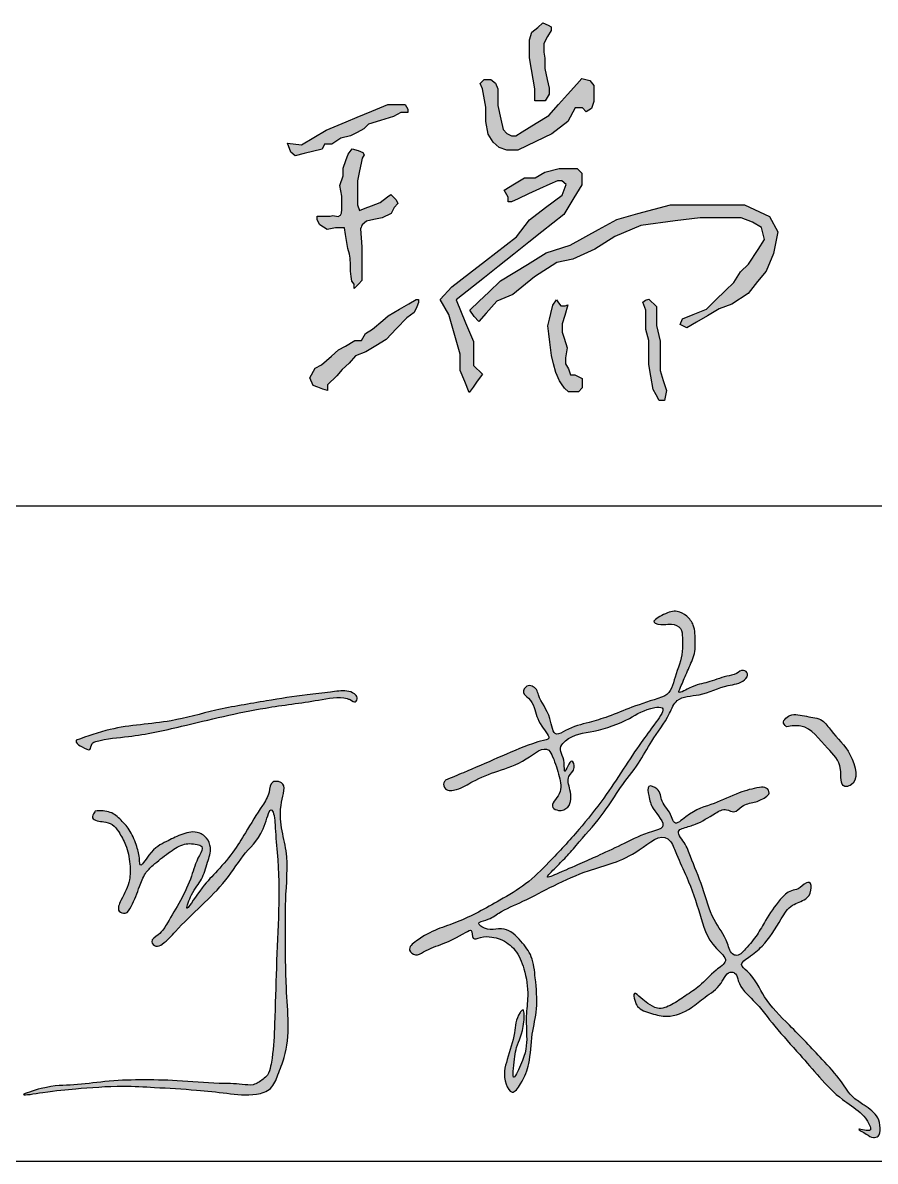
# Model space of a CAD drawing. Header units: millimetres. Extents: x 7577 to 20709, y -191 to 3630.
# Drawn here: x 11395.19 to 11409.47, y 488.53 to 507.6 of the extents above; entities that cross this region are included whole.
import ezdxf

# ---------------------------------------------------------------- set-up
doc = ezdxf.new("R2010")
doc.units = ezdxf.units.MM

# ---------------------------------------------------------------- blocks, each defined once
blk = doc.blocks.new('lkm')
h = blk.add_hatch(color=256)
edge = h.paths.add_edge_path()
edge.add_spline(control_points=[(1448.62, 372.707), (1448.813, 372.882), (1449.38, 373.396), (1450.289, 374.269), (1451.167, 375.096), (1451.696, 375.521), (1452.127, 375.76), (1451.317, 376.15), (1451.099, 376.612), (1450.71, 376.983), (1450.31, 377.057), (1450.37, 377.526), (1450.815, 377.481), (1451.12, 376.989), (1451.678, 376.759), (1452.128, 375.785), (1452.656, 376.481), (1453.225, 376.831), (1453.996, 377.42), (1454.749, 378.126), (1455.396, 378.614), (1455.993, 379.107), (1455.893, 379.915), (1455.945, 380.729), (1455.685, 381.344), (1455.508, 381.795), (1455.059, 381.824), (1454.789, 381.622), (1454.161, 381.51), (1454.677, 382.112), (1455.029, 382.388), (1455.552, 382.318), (1456.001, 382.015), (1456.169, 381.513), (1456.386, 380.969), (1456.321, 380.389), (1456.296, 379.831), (1456.275, 379.502), (1456.249, 379.157), (1456.789, 379.813), (1457.227, 380.003), (1457.762, 380.513), (1458.215, 380.731), (1458.375, 381.07), (1458.718, 380.96), (1458.573, 380.475), (1457.867, 380.192), (1457.268, 379.456), (1456.252, 379.12), (1456.233, 378.074), (1455.914, 377.158), (1455.757, 375.952), (1455.348, 374.872), (1455.118, 373.552), (1454.652, 372.47), (1454.328, 371.557), (1454.086, 371.037), (1453.938, 370.721), (1453.735, 370.267), (1454.8, 371.297), (1455.294, 371.753), (1456.37, 372.833), (1456.907, 373.431), (1457.794, 374.02), (1456.878, 374.45), (1456.631, 374.832), (1456.31, 375.353), (1456.939, 375.351), (1457.131, 374.779), (1457.634, 374.631), (1457.98, 374.1), (1458.441, 375.025), (1459.124, 375.443), (1459.906, 376.271), (1460.486, 376.689), (1460.919, 376.907), (1461.18, 376.712), (1460.979, 376.392), (1460.69, 376.122), (1460.25, 375.91), (1460.109, 375.419), (1459.645, 375.54), (1459.236, 375.059), (1458.865, 374.547), (1458.436, 374.261), (1458.064, 373.949), (1458.671, 373.617), (1459.119, 373.028), (1459.938, 372.198), (1460.65, 371.104), (1461.507, 370.616), (1461.857, 370.057), (1462.227, 370.053), (1462.432, 370.56), (1462.635, 371.098), (1462.761, 371.928), (1462.944, 372.645), (1463.207, 373.264), (1463.623, 373.449), (1463.676, 373.745), (1463.956, 373.909), (1464.111, 373.518), (1463.998, 373.1), (1463.459, 372.769), (1463.28, 371.863), (1463.093, 370.913), (1462.707, 370.285), (1462.315, 369.754), (1463.136, 369.511), (1463.756, 368.757), (1465.249, 368.09), (1466.619, 367.412), (1467.777, 366.811), (1468.452, 366.265), (1469.129, 366.126), (1469.729, 365.965), (1469.985, 365.534), (1470.103, 365.163), (1469.815, 364.986), (1469.584, 365.074), (1468.899, 365.166), (1469.784, 365.178), (1469.523, 365.477), (1469.34, 365.646), (1468.866, 365.892), (1468.018, 366.043), (1466.989, 366.56), (1465.826, 367.228), (1464.597, 367.85), (1463.532, 368.575), (1462.65, 368.889), (1462.404, 369.364), (1461.987, 369.401), (1461.975, 368.623), (1461.51, 368.11), (1461.11, 367.33), (1460.468, 366.75), (1459.713, 366.666), (1459.13, 366.659), (1458.881, 366.918), (1458.658, 367.307), (1459.128, 367.086), (1459.419, 367.009), (1459.924, 366.887), (1460.388, 367.307), (1460.737, 367.833), (1461.229, 368.452), (1461.413, 369.082), (1461.971, 369.781), (1460.828, 370.167), (1460.181, 371.138), (1459.291, 372.238), (1458.531, 372.965), (1458.165, 373.417), (1457.562, 373.736), (1456.756, 372.189), (1455.486, 371.464), (1454.208, 370.222), (1453.355, 369.239), (1452.539, 368.505), (1452.255, 368.016), (1451.761, 367.718), (1452.333, 367.492), (1452.861, 368.029), (1453.724, 367.649), (1454.409, 367.194), (1454.834, 366.3), (1455.305, 365.346), (1455.412, 364.184), (1455.763, 363.144), (1455.754, 362.396), (1455.545, 361.588), (1454.903, 362.148), (1454.825, 362.953), (1454.81, 363.977), (1454.591, 364.611), (1454.769, 365.179), (1455.111, 364.193), (1454.96, 363.595), (1455.146, 362.929), (1455.35, 362.097), (1455.5, 363.329), (1455.339, 363.932), (1454.936, 364.843), (1454.759, 365.73), (1454.306, 366.556), (1453.687, 367.237), (1453.041, 367.436), (1452.514, 367.376), (1452.196, 367.282), (1451.815, 366.922), (1451.729, 367.47), (1451.269, 366.9), (1450.869, 366.496), (1450.27, 366.02), (1449.951, 365.568), (1449.461, 365.726), (1450.041, 366.724), (1451.071, 367.394), (1452.211, 368.71), (1453.158, 369.852), (1453.773, 371.165), (1454.381, 372.617), (1455.024, 374.526), (1455.406, 376.451), (1455.757, 377.563), (1456.04, 378.586), (1455.244, 378.226), (1454.737, 377.479), (1453.701, 376.635), (1452.769, 376.194), (1452.448, 375.438), (1452.871, 375.23), (1453.087, 374.393), (1453.054, 375.402), (1453.456, 374.895), (1453.14, 374.517), (1453.549, 374.031), (1453.793, 373.446), (1453.415, 373.086), (1452.892, 373.137), (1453.285, 373.847), (1452.862, 374.47), (1452.525, 374.937), (1451.95, 375.501), (1451.322, 374.401), (1450.546, 373.843), (1449.72, 373.126), (1449.3, 372.552), (1448.777, 372.256), (1448.561, 372.542), (1448.605, 372.665), (1448.62, 372.707)], knot_values=[0, 0, 0, 0, 0.783107, 2.291924, 3.815895, 4.286398, 4.471814, 5.056815, 5.875402, 6.308164, 6.616068, 6.907739, 7.316529, 7.542484, 8.613828, 9.297758, 9.685969, 10.699387, 11.502833, 12.536526, 13.805236, 13.953408, 14.814308, 15.893283, 16.454285, 16.830331, 17.232251, 17.549081, 17.959809, 18.452054, 19.021646, 19.453263, 19.898388, 20.589117, 20.976685, 21.644218, 22.302995, 22.612496, 22.722091, 23.162709, 23.958257, 24.761704, 25.168441, 25.485668, 25.696923, 25.967586, 26.675916, 27.912081, 28.821807, 29.431452, 30.771939, 31.807561, 33.037434, 34.226402, 35.809471, 36.534869, 37.168217, 37.453555, 37.718305, 38.194785, 40.020486, 41.112886, 42.354022, 42.798081, 43.63897, 44.191527, 44.560195, 44.89978, 45.442843, 46.180722, 46.448533, 46.963427, 48.239063, 49.339338, 50.192848, 50.461299, 50.694847, 50.918764, 51.4192, 51.943803, 52.336531, 52.646261, 53.122741, 54.048108, 54.552542, 54.757039, 55.286018, 55.911982, 57.26742, 58.636722, 59.755381, 60.275828, 60.33961, 60.82748, 61.568231, 62.23384, 63.273607, 63.853055, 64.12732, 64.55168, 64.658628, 64.981328, 65.387565, 65.985018, 66.695682, 68.048502, 68.77006, 69.169716, 69.519723, 70.776152, 72.306782, 74.224783, 75.417164, 76.226598, 76.756614, 77.49983, 77.937445, 78.273564, 78.468153, 78.788646, 79.148375, 79.617305, 79.803155, 80.04012, 80.43964, 81.337632, 82.629433, 83.849637, 85.376462, 86.740902, 87.744732, 88.049245, 88.209491, 88.837275, 89.693245, 90.409517, 91.440244, 92.087732, 92.714679, 92.985181, 93.26348, 93.576741, 93.944841, 94.378009, 94.974915, 95.634745, 96.333266, 97.25974, 97.787302, 98.406361, 99.961915, 101.54043, 102.555037, 103.12997, 103.272567, 104.5157, 106.738449, 108.271978, 109.670258, 110.752475, 111.350761, 111.677802, 111.856049, 112.760965, 113.604215, 114.359202, 115.231066, 116.488735, 117.531184, 118.725497, 119.618341, 120.09588, 120.49823, 121.501094, 122.620535, 123.467414, 123.603563, 124.088236, 125.158752, 126.021251, 126.37398, 126.942712, 128.150527, 128.952518, 129.764545, 130.883821, 131.729219, 132.460749, 132.812989, 133.277821, 133.577365, 133.900063, 134.126622, 135.163767, 136.020664, 136.371718, 136.674235, 137.13825, 138.964126, 140.90384, 142.137828, 143.427853, 145.221184, 146.84878, 149.56317, 150.591896, 151.21412, 151.51664, 152.632992, 154.161701, 155.374128, 155.661396, 156.347408, 156.696899, 157.207043, 157.478462, 157.900334, 158.442376, 159.145826, 159.541777, 159.798882, 160.406242, 161.101923, 161.953227, 162.259437, 163.231136, 164.48268, 165.588176, 166.320858, 166.769854, 167.021845, 167.150924, 167.150924, 167.150924, 167.150924], degree=3, periodic=0)
edge = h.paths.add_edge_path(flags=17)
edge.add_spline(control_points=[(1460.861, 379.465), (1461.038, 379.562), (1461.646, 379.897), (1462.607, 379.204), (1463.54, 378.865), (1463.722, 377.859), (1464.465, 378.32), (1463.65, 379.488), (1462.818, 379.766), (1462.107, 380.297), (1461.483, 380.11), (1460.891, 380.085), (1460.704, 379.776), (1460.646, 379.559), (1460.773, 379.503), (1460.861, 379.465)], knot_values=[0, 0, 0, 0, 0.580325, 1.987296, 2.989513, 3.699701, 3.926636, 5.154933, 6.419989, 6.961435, 7.611395, 8.288197, 8.553653, 8.662154, 8.899385, 8.899385, 8.899385, 8.899385], degree=3, periodic=0)
h = blk.add_hatch(color=256)
edge = h.paths.add_edge_path()
edge.add_spline(control_points=[(1434.006, 369.101), (1434.376, 369.41), (1435.387, 370.255), (1437.213, 370.974), (1438.947, 372.257), (1440.586, 373.163), (1441.947, 373.952), (1442.942, 374.395), (1443.505, 374.736), (1443.912, 374.763), (1444.132, 374.647), (1444.144, 374.366), (1443.9, 374.453), (1443.416, 374.431), (1442.361, 373.788), (1440.372, 372.798), (1438.193, 371.325), (1436.206, 370.048), (1435.108, 369.583), (1434.598, 369.197), (1434.748, 368.833), (1434.32, 368.959), (1434.057, 368.948), (1434.015, 369.076), (1434.006, 369.101)], knot_values=[0, 0, 0, 0, 1.439825, 3.936014, 5.79957, 7.888204, 9.552739, 10.50805, 11.167152, 11.492101, 11.689794, 11.855615, 12.0976, 12.222048, 13.377616, 15.558483, 19.04427, 21.220851, 22.560377, 22.736578, 22.999127, 23.324077, 23.636713, 23.711663, 23.711663, 23.711663, 23.711663], degree=3, periodic=0)
edge = h.paths.add_edge_path()
edge.add_spline(control_points=[(1435.717, 366.671), (1435.912, 366.752), (1436.278, 366.903), (1436.848, 366.688), (1437.367, 366.4), (1437.781, 365.914), (1438.023, 365.575), (1438.221, 365.067), (1438.401, 366.045), (1438.773, 366.413), (1439.291, 366.971), (1439.793, 367.336), (1440.343, 367.235), (1440.688, 366.837), (1440.697, 366.24), (1440.755, 365.514), (1440.515, 364.974), (1440.516, 363.833), (1440.819, 365.29), (1441.152, 365.966), (1441.541, 366.969), (1441.755, 368.038), (1441.942, 368.991), (1442.133, 369.714), (1441.953, 370.233), (1442.245, 370.333), (1442.64, 370.343), (1442.635, 368.974), (1443.667, 367.913), (1444.104, 366.112), (1444.756, 364.388), (1445.457, 362.404), (1446.384, 360.593), (1446.322, 359.214), (1446.321, 358.507), (1445.615, 357.97), (1444.627, 357.757), (1443.284, 357.426), (1441.937, 357.012), (1440.391, 356.555), (1438.903, 355.867), (1437.961, 355.433), (1436.566, 354.642), (1437.804, 355.634), (1438.643, 355.88), (1439.886, 356.559), (1441.16, 357.08), (1442.628, 357.579), (1443.976, 357.92), (1444.924, 358.28), (1445.555, 358.397), (1445.787, 358.727), (1445.97, 359.047), (1445.933, 359.379), (1445.808, 360.064), (1445.409, 361.346), (1444.508, 363.974), (1443.779, 366.53), (1442.825, 368.429), (1442.637, 368.928), (1442.293, 369.335), (1442.446, 368), (1441.976, 367.285), (1441.682, 365.794), (1441.06, 364.536), (1440.512, 363.42), (1440.231, 362.673), (1439.93, 362.308), (1439.554, 362.49), (1439.933, 362.916), (1440.026, 363.544), (1440.229, 364.45), (1440.306, 365.5), (1440.233, 366.172), (1440.363, 366.833), (1439.903, 366.806), (1439.461, 366.639), (1439.052, 366.049), (1438.713, 365.521), (1438.443, 364.961), (1438.449, 364.299), (1438.439, 363.746), (1438.358, 363.152), (1437.888, 363.154), (1437.95, 363.844), (1438.043, 364.43), (1437.768, 365.197), (1437.406, 365.777), (1436.958, 366.168), (1436.572, 366.437), (1436.207, 366.391), (1435.955, 366.315), (1435.647, 366.33), (1435.681, 366.554), (1435.709, 366.645), (1435.717, 366.671)], knot_values=[0, 0, 0, 0, 0.608168, 1.142328, 1.735048, 2.40442, 2.960845, 3.151687, 3.676857, 4.579884, 5.212555, 5.882448, 6.333383, 6.748448, 7.352672, 8.078673, 8.83061, 9.406317, 10.277851, 11.250765, 12.343043, 13.287009, 14.581898, 15.192121, 15.623902, 15.854211, 15.982811, 16.763793, 18.748579, 20.759393, 22.0634, 24.312499, 27.122858, 27.872597, 28.494351, 29.107635, 30.312295, 31.54365, 33.251595, 34.522981, 36.448172, 37.792526, 38.574251, 39.335133, 40.667346, 41.924668, 43.347784, 44.8569, 46.557857, 47.497733, 47.935373, 48.40185, 48.640798, 49.02482, 49.352902, 50.752647, 53.021965, 57.689047, 58.819038, 59.191901, 59.42928, 60.027575, 61.457214, 62.822812, 64.250442, 65.74394, 66.475918, 66.747506, 66.984072, 67.372, 67.986017, 69.029751, 70.117629, 71.01733, 71.384526, 71.588538, 72.171278, 72.835223, 73.640804, 74.087317, 74.67046, 75.555719, 75.918173, 76.172479, 76.607081, 77.512434, 78.151406, 78.949503, 79.546999, 79.940668, 80.302101, 80.571416, 80.800903, 81.014421, 81.096971, 81.096971, 81.096971, 81.096971], degree=3, periodic=0)
for points in [[(1448.62, 372.707), (1449.198, 373.235), (1450.295, 374.271), (1451.421, 375.297), (1451.8, 375.576), (1451.95, 375.686), (1451.531, 376.094), (1450.983, 376.702), (1450.644, 376.971), (1450.375, 377.12), (1450.414, 377.409), (1450.823, 377.409), (1450.973, 377.24), (1451.741, 376.493), (1452.209, 375.995), (1452.498, 376.254), (1453.286, 376.891), (1453.924, 377.379), (1454.702, 378.06), (1455.69, 378.857), (1455.799, 378.956), (1455.93, 379.807), (1455.85, 380.883), (1455.66, 381.411), (1455.461, 381.73), (1455.062, 381.78), (1454.773, 381.65), (1454.364, 381.611), (1454.623, 382.029), (1455.102, 382.338), (1455.531, 382.288), (1455.9, 382.039), (1456.209, 381.421), (1456.328, 381.053), (1456.328, 380.385), (1456.289, 379.728), (1456.269, 379.419), (1456.269, 379.309), (1456.618, 379.578), (1457.246, 380.066), (1457.884, 380.555), (1458.213, 380.794), (1458.442, 381.013), (1458.642, 380.943), (1458.612, 380.674), (1458.063, 380.226), (1457.086, 379.469), (1456.338, 378.95), (1456.219, 378.353), (1455.929, 377.044), (1455.73, 376.028), (1455.381, 374.848), (1455.102, 373.693), (1454.563, 372.204), (1454.304, 371.527), (1454.044, 370.949), (1453.925, 370.69), (1453.835, 370.441), (1454.214, 370.729), (1455.53, 371.995), (1456.298, 372.772), (1457.205, 373.619), (1457.524, 373.928), (1456.916, 374.509), (1456.567, 374.937), (1456.448, 375.286), (1456.787, 375.306), (1457.156, 374.907), (1457.734, 374.449), (1457.923, 374.26), (1458.272, 374.638), (1459.17, 375.545), (1459.977, 376.292), (1460.677, 376.781), (1460.936, 376.851), (1461.115, 376.701), (1461.036, 376.492), (1460.677, 376.144), (1460.268, 375.815), (1460.039, 375.496), (1459.729, 375.476), (1459.351, 375.187), (1458.742, 374.49), (1458.344, 374.181), (1458.204, 374.031), (1458.563, 373.643), (1459.002, 373.197), (1459.895, 372.177), (1460.772, 371.125), (1461.617, 370.392), (1462.016, 370.058), (1462.079, 370.058), (1462.382, 370.44), (1462.621, 371.141), (1462.749, 371.794), (1463.02, 372.798), (1463.323, 373.292), (1463.546, 373.452), (1463.785, 373.802), (1463.881, 373.85), (1464.057, 373.579), (1463.977, 373.181), (1463.562, 372.75), (1463.323, 372.081), (1462.972, 370.775), (1462.606, 370.153), (1462.446, 369.787), (1462.749, 369.612), (1463.77, 368.879), (1465.111, 368.142), (1466.833, 367.297), (1467.87, 366.708), (1468.555, 366.278), (1469.066, 366.134), (1469.751, 365.847), (1469.99, 365.481), (1470.022, 365.146), (1469.863, 365.035), (1469.544, 365.067), (1469.193, 365.146), (1469.64, 365.29), (1469.544, 365.449), (1469.369, 365.608), (1469.018, 365.8), (1468.157, 366.055), (1466.977, 366.58), (1465.908, 367.17), (1464.569, 367.903), (1463.389, 368.588), (1462.544, 369.13), (1462.337, 369.353), (1462.177, 369.369), (1461.922, 368.795), (1461.508, 368.046), (1461.125, 367.441), (1460.328, 366.787), (1459.69, 366.676), (1459.068, 366.756), (1458.877, 366.947), (1458.765, 367.202), (1459.068, 367.122), (1459.419, 367.011), (1459.849, 366.963), (1460.344, 367.297), (1460.742, 367.823), (1461.141, 368.397), (1461.555, 369.225), (1461.779, 369.703), (1461.268, 370.054), (1460.152, 371.137), (1459.146, 372.353), (1458.444, 373.086), (1458.03, 373.485), (1457.902, 373.548), (1456.961, 372.736), (1455.319, 371.238), (1454.203, 370.186), (1453.246, 369.167), (1452.497, 368.386), (1452.098, 367.94), (1451.875, 367.701), (1452.034, 367.621), (1452.911, 367.844), (1453.724, 367.621), (1454.331, 367.171), (1454.777, 366.423), (1455.256, 365.259), (1455.447, 364.235), (1455.718, 363.071), (1455.686, 362.179), (1455.479, 361.749), (1455.144, 361.972), (1454.841, 362.928), (1454.745, 364.043), (1454.681, 364.888), (1454.729, 365.015), (1454.952, 364.585), (1455.032, 363.518), (1455.208, 362.673), (1455.319, 362.339), (1455.431, 362.896), (1455.255, 364.091), (1454.968, 364.84), (1454.745, 365.621), (1454.219, 366.609), (1453.613, 367.198), (1452.911, 367.405), (1452.561, 367.373), (1452.13, 367.198), (1451.859, 367.071), (1451.684, 367.342), (1451.508, 367.198), (1450.791, 366.449), (1450.169, 365.86), (1449.898, 365.637), (1449.611, 365.732), (1449.738, 366.178), (1451.03, 367.469), (1452.353, 368.887), (1453.104, 369.867), (1453.694, 371.014), (1454.379, 372.671), (1454.89, 374.217), (1455.544, 376.851), (1455.831, 377.839), (1455.863, 378.46), (1455.576, 378.365), (1454.762, 377.6), (1453.583, 376.628), (1452.642, 375.863), (1452.546, 375.592), (1452.897, 375.003), (1453.04, 374.684), (1453.168, 375.178), (1453.343, 374.971), (1453.264, 374.556), (1453.487, 374.063), (1453.646, 373.377), (1453.343, 373.122), (1453.088, 373.154), (1453.136, 373.76), (1452.897, 374.413), (1452.371, 375.082), (1452.132, 375.273), (1451.398, 374.636), (1450.489, 373.776), (1449.676, 373.027), (1449.166, 372.501), (1448.735, 372.374), (1448.592, 372.581), (1448.62, 372.707)], [(1460.861, 379.465), (1461.396, 379.69), (1462.719, 379.212), (1463.507, 378.593), (1463.901, 378.002), (1464.098, 378.114), (1463.676, 379.268), (1462.606, 379.943), (1462.128, 380.196), (1461.48, 380.14), (1460.833, 379.943), (1460.692, 379.718), (1460.674, 379.611), (1460.861, 379.465)], [(1434.006, 369.101), (1435.146, 369.98), (1437.346, 371.16), (1438.907, 372.179), (1440.707, 373.238), (1442.167, 374.036), (1443.025, 374.458), (1443.626, 374.727), (1443.951, 374.727), (1444.11, 374.61), (1444.11, 374.444), (1443.868, 374.444), (1443.744, 374.444), (1442.679, 373.995), (1440.764, 372.952), (1437.816, 371.091), (1435.95, 369.971), (1434.774, 369.329), (1434.657, 369.197), (1434.657, 368.935), (1434.332, 368.935), (1434.035, 369.032), (1434.006, 369.101)], [(1435.717, 366.671), (1436.304, 366.83), (1436.819, 366.686), (1437.328, 366.383), (1437.786, 365.894), (1438.079, 365.421), (1438.167, 365.252), (1438.372, 365.735), (1438.851, 366.501), (1439.298, 366.948), (1439.885, 367.272), (1440.327, 367.184), (1440.605, 366.876), (1440.703, 366.28), (1440.703, 365.554), (1440.544, 364.819), (1440.544, 364.243), (1440.801, 365.076), (1441.146, 365.985), (1441.522, 367.011), (1441.733, 367.931), (1442.001, 369.198), (1442.068, 369.804), (1442.068, 370.236), (1442.279, 370.329), (1442.407, 370.329), (1442.685, 369.599), (1443.53, 367.803), (1444.204, 365.908), (1444.642, 364.68), (1445.445, 362.579), (1446.326, 359.91), (1446.326, 359.161), (1446.231, 358.546), (1445.779, 358.131), (1444.635, 357.753), (1443.441, 357.454), (1441.802, 356.974), (1440.591, 356.586), (1438.821, 355.829), (1437.617, 355.231), (1436.918, 354.882), (1437.508, 355.362), (1438.702, 355.952), (1439.831, 356.505), (1441.143, 357.058), (1442.573, 357.54), (1444.204, 358.021), (1445.1, 358.304), (1445.516, 358.443), (1445.822, 358.794), (1445.927, 359.009), (1445.927, 359.393), (1445.869, 359.716), (1445.492, 361.064), (1444.78, 363.219), (1443.218, 367.617), (1442.748, 368.644), (1442.583, 368.979), (1442.42, 369.151), (1442.354, 368.557), (1442.018, 367.167), (1441.636, 365.856), (1441.066, 364.547), (1440.435, 363.193), (1440.11, 362.538), (1439.896, 362.37), (1439.682, 362.472), (1439.825, 362.833), (1440.013, 363.417), (1440.201, 364.444), (1440.277, 365.529), (1440.293, 366.428), (1440.262, 366.794), (1440.059, 366.81), (1439.514, 366.601), (1439.087, 366.093), (1438.665, 365.407), (1438.492, 364.995), (1438.446, 364.414), (1438.405, 363.53), (1438.268, 363.194), (1438.014, 363.194), (1437.932, 363.621), (1437.968, 364.526), (1437.769, 365.133), (1437.337, 365.804), (1436.894, 366.205), (1436.549, 366.393), (1436.187, 366.378), (1435.923, 366.327), (1435.699, 366.378), (1435.694, 366.592), (1435.717, 366.671)]]:
    blk.add_spline(points, degree=3)

msp = doc.modelspace()

# ---------------------------------------------------------------- hatches: boundary and pattern name
h = msp.add_hatch(color=256)
h.dxf.hatch_style = 1
h.paths.add_polyline_path([(11403.976, 506.651), (11403.933, 506.837), (11403.933, 507.007), (11403.918, 507.105), (11403.918, 507.253), (11403.982, 507.369), (11404.04, 507.473), (11404.04, 507.532), (11403.989, 507.558), (11403.904, 507.6), (11403.816, 507.52), (11403.715, 507.445), (11403.678, 507.316), (11403.678, 507.163), (11403.678, 507.012), (11403.711, 506.818), (11403.767, 506.491), (11403.767, 506.386), (11403.767, 506.295), (11403.848, 506.295), (11403.94, 506.295), (11404.008, 506.406), (11404.008, 506.506)])
h = msp.add_hatch(color=256)
h.dxf.hatch_style = 1
h.paths.add_polyline_path([(11402.985, 505.734), (11403.071, 505.602), (11403.17, 505.509), (11403.299, 505.466), (11403.482, 505.466), (11403.785, 505.612), (11404.053, 505.741), (11404.321, 505.946), (11404.443, 506.174), (11404.569, 506.174), (11404.628, 506.108), (11404.718, 506.164), (11404.754, 506.283), (11404.754, 506.415), (11404.754, 506.547), (11404.691, 506.633), (11404.557, 506.669), (11404.469, 506.571), (11404.315, 506.397), (11404.165, 506.229), (11404.005, 506.049), (11403.792, 505.919), (11403.555, 505.774), (11403.452, 505.708), (11403.377, 505.708), (11403.297, 505.745), (11403.239, 505.813), (11403.2, 505.985), (11403.147, 506.212), (11403.147, 506.343), (11403.147, 506.494), (11403.111, 506.59), (11403.029, 506.649), (11402.92, 506.649), (11402.854, 506.583), (11402.892, 506.496), (11402.949, 506.189), (11402.949, 505.945)])
h = msp.add_hatch(color=256)
h.dxf.hatch_style = 1
h.paths.add_polyline_path([(11399.681, 505.435), (11399.752, 505.369), (11399.907, 505.408), (11400.205, 505.482), (11400.243, 505.565), (11400.368, 505.565), (11400.437, 505.613), (11400.517, 505.669), (11400.679, 505.704), (11400.791, 505.765), (11400.901, 505.824), (11400.984, 505.901), (11401.184, 505.964), (11401.401, 506.032), (11401.526, 506.095), (11401.642, 506.095), (11401.642, 506.154), (11401.598, 506.231), (11401.491, 506.231), (11401.306, 506.231), (11401.035, 506.118), (11400.792, 506.017), (11400.607, 505.94), (11400.271, 505.8), (11400.064, 505.678), (11399.86, 505.557), (11399.623, 505.582)])
h = msp.add_hatch(color=256)
h.dxf.hatch_style = 1
h.paths.add_polyline_path([(11400.83, 504.457), (11400.797, 504.552), (11400.797, 504.678), (11400.797, 504.825), (11400.797, 504.955), (11400.83, 505.119), (11400.87, 505.319), (11400.91, 505.389), (11400.889, 505.427), (11400.808, 505.461), (11400.707, 505.49), (11400.642, 505.401), (11400.604, 505.295), (11400.557, 505.166), (11400.557, 505.035), (11400.504, 504.872), (11400.537, 504.694), (11400.537, 504.547), (11400.537, 504.392), (11400.475, 504.358), (11400.387, 504.37), (11400.337, 504.359), (11400.207, 504.359), (11400.123, 504.359), (11400.123, 504.297), (11400.167, 504.216), (11400.29, 504.138), (11400.428, 504.165), (11400.521, 504.165), (11400.578, 504.165), (11400.597, 504.053), (11400.636, 503.82), (11400.677, 503.676), (11400.678, 503.546), (11400.678, 503.437), (11400.704, 503.273), (11400.774, 503.182), (11400.868, 503.283), (11400.868, 503.38), (11400.868, 503.575), (11400.868, 503.756), (11400.868, 503.849), (11400.844, 504.188), (11400.951, 504.277), (11401.072, 504.304), (11401.208, 504.335), (11401.36, 504.403), (11401.412, 504.504), (11401.471, 504.573), (11401.448, 504.636), (11401.414, 504.668), (11401.354, 504.725), (11401.301, 504.685), (11401.18, 504.592), (11401.034, 504.535), (11400.924, 504.493)])
h = msp.add_hatch(color=256)
h.dxf.hatch_style = 1
h.paths.add_polyline_path([(11403.68, 504.299), (11403.463, 504.014), (11402.941, 503.612), (11402.674, 503.407), (11402.378, 503.179), (11402.185, 502.964), (11402.329, 502.715), (11402.405, 502.443), (11402.516, 502.051), (11402.516, 501.776), (11402.593, 501.589), (11402.668, 501.409), (11402.734, 501.499), (11402.803, 501.595), (11402.889, 501.713), (11402.74, 501.858), (11402.74, 502.057), (11402.74, 502.26), (11402.609, 502.574), (11402.449, 502.957), (11402.926, 503.336), (11403.148, 503.513), (11403.414, 503.724), (11403.665, 503.923), (11403.887, 504.1), (11404.253, 504.391), (11404.42, 504.666), (11404.554, 504.884), (11404.554, 505.081), (11404.479, 505.161), (11404.346, 505.161), (11404.175, 505.161), (11403.935, 505.097), (11403.775, 505.005), (11403.593, 505.005), (11403.429, 504.905), (11403.253, 504.799), (11403.32, 504.681), (11403.32, 504.603), (11403.379, 504.603), (11403.49, 504.653), (11403.664, 504.733), (11403.848, 504.818), (11404.019, 504.896), (11404.193, 504.976), (11404.293, 504.89), (11404.228, 504.715), (11403.949, 504.504)])
h = msp.add_hatch(color=256)
h.dxf.hatch_style = 1
h.paths.add_polyline_path([(11404.836, 504.139), (11404.357, 503.875), (11403.96, 503.745), (11403.646, 503.553), (11403.195, 503.278), (11402.995, 503.087), (11402.836, 502.935), (11402.679, 502.785), (11402.751, 502.682), (11402.832, 502.598), (11402.955, 502.734), (11403.134, 502.935), (11403.402, 503.047), (11403.761, 503.343), (11404.134, 503.583), (11404.405, 503.639), (11404.771, 503.808), (11405.109, 504.019), (11405.545, 504.207), (11406.12, 504.28), (11406.536, 504.333), (11406.909, 504.333), (11407.222, 504.333), (11407.416, 504.262), (11407.567, 504.17), (11407.616, 503.968), (11407.508, 503.801), (11407.349, 503.557), (11407.215, 503.427), (11407.101, 503.249), (11406.962, 503.114), (11406.796, 502.953), (11406.645, 502.805), (11406.419, 502.713), (11406.24, 502.639), (11406.201, 502.544), (11406.315, 502.49), (11406.478, 502.585), (11406.659, 502.692), (11406.856, 502.808), (11407.067, 502.889), (11407.342, 503.068), (11407.5, 503.266), (11407.641, 503.442), (11407.768, 503.735), (11407.838, 504.097), (11407.697, 504.357), (11407.278, 504.551), (11406.677, 504.551), (11406.342, 504.551), (11406.041, 504.551), (11405.494, 504.403), (11405.14, 504.306)])
h = msp.add_hatch(color=256)
h.dxf.hatch_style = 1
h.paths.add_polyline_path([(11400.452, 501.687), (11400.539, 501.795), (11400.658, 501.9), (11400.764, 502.021), (11400.937, 502.089), (11401.102, 502.189), (11401.278, 502.294), (11401.451, 502.477), (11401.624, 502.66), (11401.746, 502.75), (11401.821, 502.913), (11401.821, 502.967), (11401.782, 502.967), (11401.658, 502.894), (11401.502, 502.802), (11401.312, 502.689), (11401.222, 502.614), (11401.047, 502.469), (11400.933, 502.393), (11400.864, 502.276), (11400.751, 502.276), (11400.595, 502.186), (11400.481, 502.121), (11400.36, 502.015), (11400.197, 501.872), (11400.091, 501.817), (11400, 501.655), (11400.057, 501.524), (11400.132, 501.495), (11400.216, 501.462), (11400.296, 501.442), (11400.296, 501.536)])
h = msp.add_hatch(color=256)
h.dxf.hatch_style = 1
h.paths.add_polyline_path([(11404.019, 502.249), (11404.046, 502.026), (11404.082, 501.887), (11404.12, 501.741), (11404.18, 501.605), (11404.213, 501.554), (11404.262, 501.478), (11404.331, 501.418), (11404.501, 501.418), (11404.559, 501.487), (11404.559, 501.64), (11404.44, 501.701), (11404.367, 501.701), (11404.334, 501.803), (11404.282, 501.887), (11404.282, 501.988), (11404.309, 502.158), (11404.26, 502.316), (11404.228, 502.418), (11404.228, 502.555), (11404.269, 502.696), (11404.32, 502.874), (11404.214, 502.84), (11404.128, 502.961), (11404.072, 502.871), (11404.036, 502.73), (11404.013, 502.634), (11403.986, 502.526), (11404.002, 502.392)])
h = msp.add_hatch(color=256)
h.dxf.hatch_style = 1
h.paths.add_polyline_path([(11405.622, 502.956), (11405.575, 502.918), (11405.629, 502.787), (11405.629, 502.617), (11405.629, 502.462), (11405.678, 502.28), (11405.678, 502.026), (11405.678, 501.875), (11405.71, 501.68), (11405.752, 501.457), (11405.8, 501.37), (11405.851, 501.276), (11405.941, 501.276), (11405.972, 501.439), (11405.919, 501.608), (11405.865, 501.778), (11405.865, 501.999), (11405.865, 502.268), (11405.805, 502.528), (11405.805, 502.728), (11405.805, 502.847), (11405.68, 502.973)])

# ---------------------------------------------------------------- linework, layer by layer
for points in [[(11403.904, 507.6), (11403.989, 507.558), (11404.04, 507.532), (11404.04, 507.473), (11403.982, 507.369), (11403.918, 507.253), (11403.918, 507.105), (11403.933, 507.007), (11403.933, 506.837), (11403.976, 506.651), (11404.008, 506.506), (11404.008, 506.406), (11403.94, 506.295), (11403.848, 506.295), (11403.767, 506.295), (11403.767, 506.386), (11403.767, 506.491), (11403.711, 506.818), (11403.678, 507.012), (11403.678, 507.163), (11403.678, 507.316), (11403.715, 507.445), (11403.816, 507.52), (11403.904, 507.6)], [(11402.854, 506.583), (11402.92, 506.649), (11403.029, 506.649), (11403.111, 506.59), (11403.147, 506.494), (11403.147, 506.343), (11403.147, 506.212), (11403.2, 505.985), (11403.239, 505.813), (11403.297, 505.745), (11403.377, 505.708), (11403.452, 505.708), (11403.555, 505.774), (11403.792, 505.919), (11404.005, 506.049), (11404.165, 506.229), (11404.315, 506.397), (11404.469, 506.571), (11404.557, 506.669), (11404.691, 506.633), (11404.754, 506.547), (11404.754, 506.415), (11404.754, 506.283), (11404.718, 506.164), (11404.628, 506.108), (11404.569, 506.174), (11404.443, 506.174), (11404.321, 505.946), (11404.053, 505.741), (11403.785, 505.612), (11403.482, 505.466), (11403.299, 505.466), (11403.17, 505.509), (11403.071, 505.602), (11402.985, 505.734), (11402.949, 505.945), (11402.949, 506.189), (11402.892, 506.496), (11402.854, 506.583)], [(11399.623, 505.582), (11399.86, 505.557), (11400.064, 505.678), (11400.271, 505.8), (11400.607, 505.94), (11400.792, 506.017), (11401.035, 506.118), (11401.306, 506.231), (11401.491, 506.231), (11401.598, 506.231), (11401.642, 506.154), (11401.642, 506.095), (11401.526, 506.095), (11401.401, 506.032), (11401.184, 505.964), (11400.984, 505.901), (11400.901, 505.824), (11400.791, 505.765), (11400.679, 505.704), (11400.517, 505.669), (11400.437, 505.613), (11400.368, 505.565), (11400.243, 505.565), (11400.205, 505.482), (11399.907, 505.408), (11399.752, 505.369), (11399.681, 505.435), (11399.623, 505.582)], [(11400.707, 505.49), (11400.808, 505.461), (11400.889, 505.427), (11400.91, 505.389), (11400.877, 505.331), (11400.857, 505.251), (11400.83, 505.119), (11400.797, 504.955), (11400.797, 504.825), (11400.797, 504.678), (11400.797, 504.552), (11400.83, 504.457), (11400.924, 504.493), (11401.034, 504.535), (11401.18, 504.592), (11401.301, 504.685), (11401.354, 504.725), (11401.414, 504.668), (11401.448, 504.636), (11401.471, 504.573), (11401.412, 504.504), (11401.36, 504.403), (11401.208, 504.335), (11401.072, 504.304), (11400.951, 504.277), (11400.876, 504.214), (11400.847, 504.151), (11400.868, 503.849), (11400.868, 503.756), (11400.868, 503.575), (11400.868, 503.38), (11400.868, 503.283), (11400.818, 503.228), (11400.758, 503.164), (11400.742, 503.147), (11400.742, 503.223), (11400.704, 503.273), (11400.692, 503.35), (11400.678, 503.437), (11400.678, 503.546), (11400.677, 503.657), (11400.663, 503.723), (11400.636, 503.82), (11400.597, 504.053), (11400.578, 504.165), (11400.521, 504.165), (11400.428, 504.165), (11400.29, 504.138), (11400.226, 504.179), (11400.167, 504.216), (11400.123, 504.297), (11400.123, 504.359), (11400.207, 504.359), (11400.337, 504.359), (11400.387, 504.37), (11400.475, 504.358), (11400.514, 504.38), (11400.527, 504.412), (11400.537, 504.474), (11400.537, 504.547), (11400.537, 504.694), (11400.504, 504.872), (11400.557, 505.035), (11400.557, 505.166), (11400.604, 505.295), (11400.642, 505.401), (11400.707, 505.49)], [(11403.253, 504.799), (11403.429, 504.905), (11403.593, 505.005), (11403.775, 505.005), (11403.935, 505.097), (11404.175, 505.161), (11404.346, 505.161), (11404.479, 505.161), (11404.554, 505.081), (11404.554, 504.884), (11404.42, 504.666), (11404.253, 504.391), (11403.887, 504.1), (11403.665, 503.923), (11403.414, 503.724), (11403.148, 503.513), (11402.926, 503.336), (11402.449, 502.957), (11402.609, 502.574), (11402.74, 502.26), (11402.74, 502.057), (11402.74, 501.858), (11402.889, 501.713), (11402.803, 501.595), (11402.734, 501.499), (11402.668, 501.409), (11402.593, 501.589), (11402.516, 501.776), (11402.516, 502.051), (11402.405, 502.443), (11402.329, 502.715), (11402.185, 502.964), (11402.378, 503.179), (11402.674, 503.407), (11402.941, 503.612), (11403.463, 504.014), (11403.68, 504.299), (11403.949, 504.504), (11404.228, 504.715), (11404.293, 504.89), (11404.218, 504.955), (11404.148, 504.955), (11404.019, 504.896), (11403.848, 504.818), (11403.664, 504.733), (11403.49, 504.653), (11403.379, 504.603), (11403.32, 504.603), (11403.32, 504.681), (11403.253, 504.799)], [(11402.679, 502.785), (11402.836, 502.935), (11402.995, 503.087), (11403.195, 503.278), (11403.646, 503.553), (11403.96, 503.745), (11404.357, 503.875), (11404.836, 504.139), (11405.14, 504.306), (11405.494, 504.403), (11406.041, 504.551), (11406.342, 504.551), (11406.677, 504.551), (11407.278, 504.551), (11407.697, 504.357), (11407.838, 504.097), (11407.768, 503.735), (11407.641, 503.442), (11407.5, 503.266), (11407.342, 503.068), (11407.067, 502.889), (11406.856, 502.808), (11406.659, 502.692), (11406.478, 502.585), (11406.315, 502.49), (11406.201, 502.544), (11406.24, 502.639), (11406.419, 502.713), (11406.645, 502.805), (11406.796, 502.953), (11406.962, 503.114), (11407.101, 503.249), (11407.215, 503.427), (11407.349, 503.557), (11407.508, 503.801), (11407.616, 503.968), (11407.567, 504.17), (11407.416, 504.262), (11407.222, 504.333), (11406.909, 504.333), (11406.536, 504.333), (11406.12, 504.28), (11405.545, 504.207), (11405.109, 504.019), (11404.771, 503.808), (11404.405, 503.639), (11404.134, 503.583), (11403.761, 503.343), (11403.402, 503.047), (11403.134, 502.935), (11402.955, 502.734), (11402.832, 502.598), (11402.751, 502.682), (11402.679, 502.785)], [(11400, 501.655), (11400.091, 501.817), (11400.197, 501.872), (11400.36, 502.015), (11400.481, 502.121), (11400.595, 502.186), (11400.751, 502.276), (11400.864, 502.276), (11400.933, 502.393), (11401.047, 502.469), (11401.222, 502.614), (11401.312, 502.689), (11401.502, 502.802), (11401.658, 502.894), (11401.782, 502.967), (11401.821, 502.967), (11401.821, 502.913), (11401.789, 502.843), (11401.746, 502.75), (11401.624, 502.66), (11401.451, 502.477), (11401.278, 502.294), (11401.102, 502.189), (11400.937, 502.089), (11400.764, 502.021), (11400.658, 501.9), (11400.539, 501.795), (11400.452, 501.687), (11400.296, 501.536), (11400.296, 501.442), (11400.216, 501.462), (11400.132, 501.495), (11400.057, 501.524), (11400, 501.655)], [(11404.128, 502.961), (11404.163, 502.911), (11404.201, 502.859), (11404.274, 502.859), (11404.32, 502.874), (11404.269, 502.696), (11404.228, 502.555), (11404.228, 502.418), (11404.26, 502.316), (11404.309, 502.158), (11404.282, 501.988), (11404.282, 501.887), (11404.334, 501.803), (11404.367, 501.701), (11404.44, 501.701), (11404.559, 501.64), (11404.559, 501.571), (11404.559, 501.487), (11404.501, 501.418), (11404.42, 501.418), (11404.331, 501.418), (11404.262, 501.478), (11404.213, 501.554), (11404.18, 501.605), (11404.12, 501.741), (11404.082, 501.887), (11404.046, 502.026), (11404.019, 502.249), (11404.002, 502.392), (11403.986, 502.526), (11404.013, 502.634), (11404.036, 502.73), (11404.072, 502.871), (11404.128, 502.961)], [(11405.68, 502.973), (11405.805, 502.847), (11405.805, 502.728), (11405.805, 502.528), (11405.865, 502.268), (11405.865, 501.999), (11405.865, 501.778), (11405.919, 501.608), (11405.972, 501.439), (11405.941, 501.276), (11405.896, 501.276), (11405.851, 501.276), (11405.8, 501.37), (11405.752, 501.457), (11405.71, 501.68), (11405.678, 501.875), (11405.678, 502.026), (11405.678, 502.28), (11405.629, 502.462), (11405.629, 502.617), (11405.629, 502.787), (11405.575, 502.918), (11405.622, 502.956), (11405.68, 502.973)]]:
    msp.add_lwpolyline(points)
at = {"color": 7, "lineweight": -3}
for points in [[(11342.231, 499.512), (11527.516, 499.512)], [(11342.231, 488.532), (11527.516, 488.532)]]:
    msp.add_lwpolyline(points, dxfattribs=at)

# ---------------------------------------------------------------- block references
at = {"xscale": 0.4134375033254757, "yscale": 0.4134375005029142, "zscale": 0.4134375000160437, "rotation": 339.9852265636267}
msp.add_blockref('lkm', (10786.791, 555.117), dxfattribs=at)

doc.saveas('drawing.dxf')
